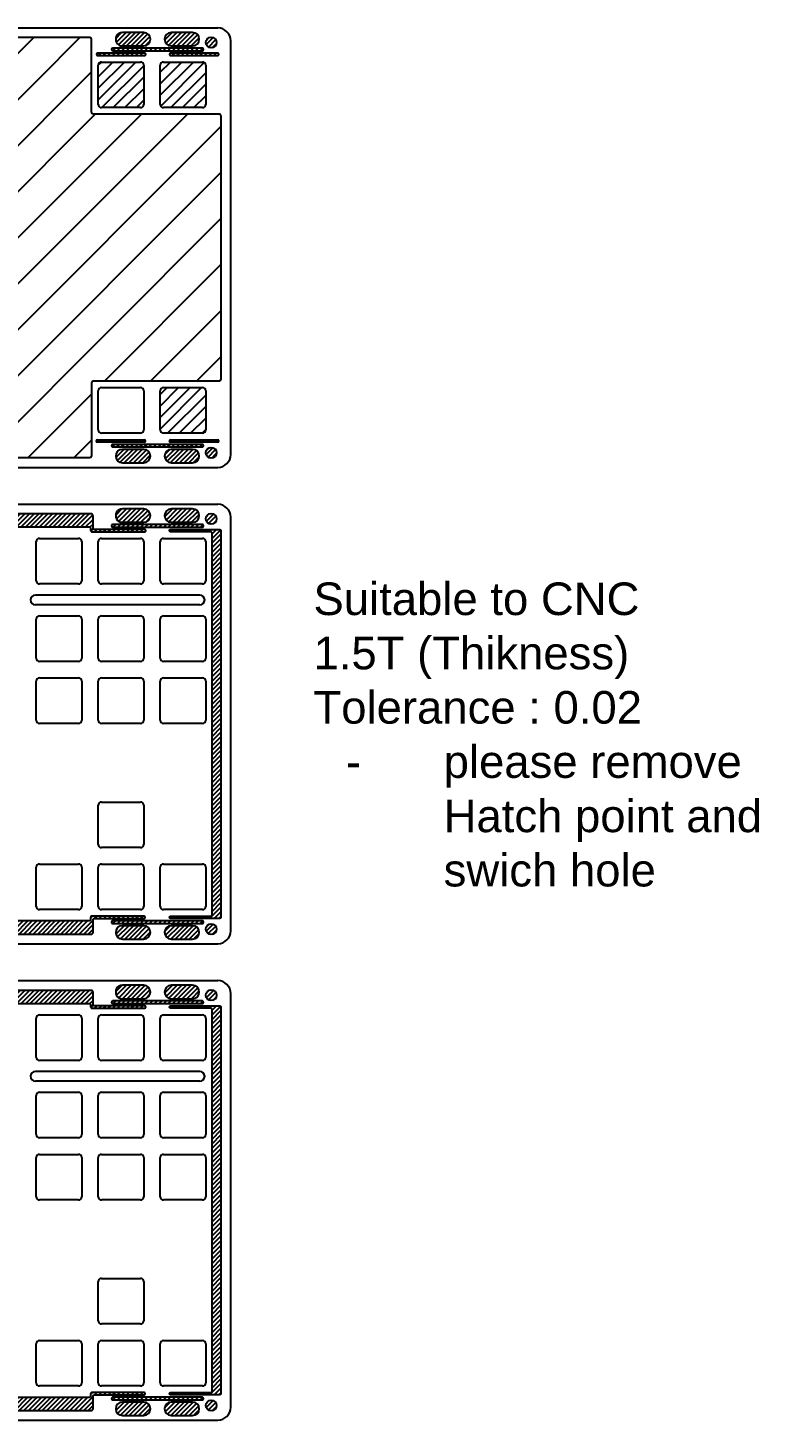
# Model space of a CAD drawing. Header units: inches. Extents: x 2 to 522, y 2 to 437.
# Drawn here: x 297.6 to 522.3, y 2.1 to 429.7 of the extents above; entities that cross this region are included whole.
import ezdxf

# ---------------------------------------------------------------- set-up
doc = ezdxf.new("R2010")
doc.units = ezdxf.units.IN
doc.header["$MEASUREMENT"] = 0
doc.linetypes.add('solid', pattern=[0])
doc.layers.add('hatch', color=7, linetype='Continuous')
doc.layers.add('last', color=3, linetype='Continuous')
doc.styles.get("Standard").update_dxf_attribs({"font": 'Arial.ttf'})
pattern_1 = [(45, (7e-13, 146.3113), (-0.7071068, 0.7071068), [])]

msp = doc.modelspace()

# ---------------------------------------------------------------- hatches: boundary and pattern name
at = {"layer": 'hatch'}
h = msp.add_hatch(dxfattribs=at)
h.set_pattern_fill('ANSI31', color=256, scale=8)
h.paths.add_polyline_path([(333.27, 428.25), (326.67, 428.25, 1), (326.67, 424.15), (333.27, 424.15, 1)])
h = msp.add_hatch(dxfattribs=at)
h.set_pattern_fill('ANSI31', color=256, scale=8)
h.paths.add_polyline_path([(348.27, 428.25), (341.67, 428.25, 1), (341.67, 424.15), (348.27, 424.15, 1)])
h = msp.add_hatch(dxfattribs=at)
h.set_pattern_fill('ANSI31', color=256, scale=80)
h.paths.add_polyline_path([(356.97, 402.71, 0.414214), (356.47, 403.21), (317.73, 403.21, -0.413797), (317.23, 403.71), (317.21, 426.2, 0.413905), (316.71, 426.7), (184.67, 426.7, 0.414214), (184.17, 426.2), (184.17, 422.5, -0.414214), (183.67, 422), (178.27, 422, -0.414214), (177.77, 422.5), (177.77, 426.2, 0.414214), (177.27, 426.7), (64.27, 426.7, 0.414214), (63.77, 426.2), (63.77, 403.71, -0.414214), (63.27, 403.21), (5.47, 403.21, 0.414214), (4.97, 402.71), (4.97, 321.7, 0.414214), (5.47, 321.2), (53.75, 321.2, -0.414214), (54.25, 320.7), (54.25, 298.2, 0.414214), (54.75, 297.7), (177.27, 297.7, 0.414214), (177.77, 298.2), (177.77, 301.9, -0.414214), (178.27, 302.4), (183.67, 302.4, -0.414214), (184.17, 301.9), (184.17, 298.2, 0.414214), (184.67, 297.7), (316.68, 297.7, 0.413497), (317.18, 298.2), (317.23, 320.7, -0.414214), (317.73, 321.2), (356.47, 321.2, 0.414214), (356.97, 321.7)])
h = msp.add_hatch(dxfattribs=at)
h.set_pattern_fill('ANSI31', color=256, scale=8)
h.paths.add_polyline_path([(351.27, 423.44), (323.67, 423.44, 0.949744), (323.71, 422.69), (351.27, 422.69, 1)])
h = msp.add_hatch(dxfattribs=at)
h.set_pattern_fill('ANSI31', color=256, scale=8)
h.paths.add_polyline_path([(355.62, 425.2, 1), (352.32, 425.2, 1)])
h = msp.add_hatch(dxfattribs=at)
h.set_pattern_fill('ANSI31', color=256, scale=20)
h.paths.add_polyline_path([(333.23, 418.21, 0.414214), (332.23, 419.21), (320.23, 419.21, 0.414214), (319.23, 418.21), (319.23, 406.21, 0.414214), (320.23, 405.21), (332.23, 405.21, 0.414214), (333.23, 406.21)])
h.paths.add_polyline_path([(352.28, 418.21, 0.414214), (351.28, 419.21), (339.28, 419.21, 0.414214), (338.28, 418.21), (338.28, 406.21, 0.414214), (339.28, 405.21), (351.28, 405.21, 0.414214), (352.28, 406.21)])
h.paths.add_polyline_path([(352.28, 318.2, 0.414214), (351.28, 319.2), (339.28, 319.2, 0.414214), (338.28, 318.2), (338.28, 306.2, 0.414214), (339.28, 305.2), (351.28, 305.2, 0.414214), (352.28, 306.2)])
h.paths.add_polyline_path([(9.85, 318.25, 0.414214), (8.85, 319.25), (7.85, 319.25, 0.414214), (6.85, 318.25), (6.85, 306.21, 0.414214), (7.85, 305.21), (8.85, 305.21, 0.414214), (9.85, 306.21)])
h.paths.add_polyline_path([(28.44, 318.2, 0.414214), (27.44, 319.2), (13.06, 319.2, 0.414214), (12.06, 318.2), (12.06, 306.2, 0.414214), (13.06, 305.2), (27.44, 305.2, 0.414214), (28.44, 306.2)])
h.paths.add_polyline_path([(33.66, 318.25, 0.414214), (32.66, 319.25), (31.66, 319.25, 0.414214), (30.66, 318.25), (30.66, 306.21, 0.414214), (31.66, 305.21), (32.66, 305.21, 0.414214), (33.66, 306.21)])
h.paths.add_polyline_path([(52.25, 318.2, 0.414214), (51.25, 319.2), (36.87, 319.2, 0.414214), (35.87, 318.2), (35.87, 306.2, 0.414214), (36.87, 305.2), (51.25, 305.2, 0.414214), (52.25, 306.2)])
h.paths.add_polyline_path([(23.67, 418.21, 0.414214), (22.67, 419.21), (10.67, 419.21, 0.414214), (9.67, 418.21), (9.67, 406.21, 0.414214), (10.67, 405.21), (22.67, 405.21, 0.414214), (23.67, 406.21)])
h.paths.add_polyline_path([(40.98, 418.91, 0.414214), (39.98, 419.91), (31.46, 419.91, 0.414214), (30.46, 418.91), (30.46, 405.51, 0.414214), (31.46, 404.51), (39.98, 404.51, 0.414214), (40.98, 405.51)])
h.paths.add_polyline_path([(61.77, 418.21, 0.414214), (60.77, 419.21), (48.77, 419.21, 0.414214), (47.77, 418.21), (47.77, 406.21, 0.414214), (48.77, 405.21), (60.77, 405.21, 0.414214), (61.77, 406.21)])
h = msp.add_hatch(dxfattribs=at)
h.set_pattern_fill('ANSI31', color=256, scale=8)
h.paths.add_polyline_path([(333.47, 421.96), (319.05, 421.96, 1), (319.05, 421.21), (333.47, 421.21, 1)])
h = msp.add_hatch(dxfattribs=at)
h.set_pattern_fill('ANSI31', color=256, scale=8)
h.paths.add_polyline_path([(355.94, 421.96), (341.51, 421.96, 1), (341.51, 421.21), (355.94, 421.21, 1)])
h = msp.add_hatch(dxfattribs=at)
h.set_pattern_fill('ANSI31', color=256, scale=8)
h.paths.add_polyline_path([(333.44, 303.2), (319.01, 303.2, 1), (319.01, 302.45), (333.44, 302.45, 1)])
h = msp.add_hatch(dxfattribs=at)
h.set_pattern_fill('ANSI31', color=256, scale=8)
h.paths.add_polyline_path([(351.27, 301.72), (323.71, 301.72, 1.052915), (323.67, 300.97), (351.27, 300.97, 1)])
h = msp.add_hatch(dxfattribs=at)
h.set_pattern_fill('ANSI31', color=256, scale=8)
h.paths.add_polyline_path([(333.27, 300.25), (326.67, 300.25, 1), (326.67, 296.15), (333.27, 296.15, 1)])
h = msp.add_hatch(dxfattribs=at)
h.set_pattern_fill('ANSI31', color=256, scale=8)
h.paths.add_polyline_path([(341.67, 300.25, 1), (341.67, 296.15), (348.27, 296.15, 1), (348.27, 300.25), (348.27, 300.25, -1), (348.27, 296.15), (348.27, 296.15, 1), (348.27, 300.25)])
h = msp.add_hatch(dxfattribs=at)
h.set_pattern_fill('ANSI31', color=256, scale=8)
h.paths.add_polyline_path([(355.9, 303.2), (341.47, 303.2, 1), (341.47, 302.45), (355.9, 302.45, 1)])
h = msp.add_hatch(dxfattribs=at)
h.set_pattern_fill('ANSI31', color=256, scale=8)
h.paths.add_polyline_path([(352.32, 299.2, 1), (355.62, 299.2, 1)])
h = msp.add_hatch(dxfattribs=at)
h.set_pattern_fill('ANSI31', color=256, scale=8)
h.set_pattern_definition(pattern_1)
h.paths.add_polyline_path([(317.67, 279.89, 0.414214), (317.17, 280.39), (184.67, 280.39, 0.414214), (184.17, 279.89), (184.17, 276.9, 0.414214), (184.67, 276.4), (316.55, 276.4, -0.414214), (316.92, 276.02), (316.92, 275.27, 0.414214), (317.3, 274.9), (333.47, 274.9, 1), (333.47, 275.65), (318.05, 275.65, -0.414214), (317.67, 276.02)])
h.paths.add_polyline_path([(351.27, 277.13), (323.67, 277.13, 0.949744), (323.71, 276.38), (351.27, 276.38, 1)])
h.paths.add_polyline_path([(333.27, 281.94), (326.67, 281.94, 1), (326.67, 277.84), (333.27, 277.84, 1)])
h.paths.add_polyline_path([(348.27, 281.94), (341.67, 281.94, 1), (341.67, 277.84), (348.27, 277.84, 1)])
h.paths.add_polyline_path([(352.32, 278.89, 1), (355.62, 278.89, 1)])
h.paths.add_polyline_path([(356.97, 275.15, 0.414214), (356.47, 275.65), (341.47, 275.65, 1), (341.47, 274.9), (353.78, 274.9, -0.414214), (354.28, 274.4), (354.28, 157.39, -0.414214), (353.78, 156.89), (341.47, 156.89, 1), (341.47, 156.14), (356.47, 156.14, 0.414214), (356.97, 156.64)])
h.paths.add_polyline_path([(351.27, 155.41), (323.71, 155.41, 1.052915), (323.67, 154.66), (351.27, 154.66, 1)])
h.paths.add_polyline_path([(341.67, 153.94, 1), (341.67, 149.84), (348.27, 149.84, 1), (348.27, 153.94), (348.27, 153.94, -1), (348.27, 149.84), (348.27, 149.84, 1), (348.27, 153.94)])
h.paths.add_polyline_path([(333.34, 156.89), (317.3, 156.89, 0.414214), (316.92, 156.51), (316.92, 155.76, -0.414214), (316.55, 155.39), (184.67, 155.39, 0.414214), (184.17, 154.89), (184.17, 151.89, 0.414214), (184.67, 151.39), (317.17, 151.39, 0.414214), (317.67, 151.89), (317.67, 155.76, -0.414214), (318.05, 156.14), (333.34, 156.14, 1)])
h.paths.add_polyline_path([(352.32, 152.89, 1), (355.62, 152.89, 1)])
h.paths.add_polyline_path([(186.67, 150.27), (175.27, 150.27, 1), (175.27, 149.52), (186.67, 149.52, 1)])
h.paths.add_polyline_path([(179.32, 152.89, 1), (182.62, 152.89, 1)])
h.paths.add_polyline_path([(177.77, 154.89, 0.414214), (177.27, 155.39), (160.02, 155.39, -0.414214), (159.02, 156.39), (159.02, 173.89, 0.414214), (158.02, 174.89), (130.11, 174.89, 0.414214), (129.11, 173.89), (129.11, 156.39, -0.414214), (128.11, 155.39), (45.4, 155.39, -0.414214), (45.02, 155.76), (45.02, 156.51, 0.414214), (44.65, 156.89), (28.47, 156.89, 1), (28.47, 156.14), (43.9, 156.14, -0.414214), (44.27, 155.76), (44.27, 151.89, 0.414214), (44.77, 151.39), (177.27, 151.39, 0.414214), (177.77, 151.89)])
h.paths.add_polyline_path([(38.27, 155.41), (10.67, 155.41, 1), (10.67, 154.66), (38.27, 154.66, 1)])
h.paths.add_polyline_path([(6.32, 152.89, 1), (9.62, 152.89, 1)])
h.paths.add_polyline_path([(13.72, 149.84, -1), (13.72, 153.94), (20.22, 153.94, -1), (20.22, 149.84)])
h.paths.add_polyline_path([(28.72, 149.84, -1), (28.72, 153.94), (35.22, 153.94, -1), (35.22, 149.84)])
h.paths.add_polyline_path([(20.47, 156.89), (8.17, 156.89, -0.414214), (7.67, 157.39), (7.67, 274.4, -0.414213), (8.17, 274.9), (20.47, 274.9, 0.999999), (20.47, 275.65), (5.47, 275.65, 0.414214), (4.97, 275.15), (4.97, 156.64, 0.414214), (5.47, 156.14), (20.47, 156.14, 1)])
h.paths.add_polyline_path([(9.62, 278.89, 1), (6.32, 278.89, 1)])
h.paths.add_polyline_path([(20.22, 281.94), (13.72, 281.94, 1), (13.72, 277.84), (20.22, 277.84, 1)])
h.paths.add_polyline_path([(38.27, 277.13), (10.67, 277.13, 1), (10.67, 276.38), (38.27, 276.38, 1)])
h.paths.add_polyline_path([(35.22, 281.94), (28.72, 281.94, 1), (28.72, 277.84), (35.22, 277.84, 1)])
h.paths.add_polyline_path([(177.77, 279.89, 0.414214), (177.27, 280.39), (44.77, 280.39, 0.414214), (44.27, 279.89), (44.27, 276.02, -0.414214), (43.9, 275.65), (28.47, 275.65, 1), (28.47, 274.9), (44.65, 274.9, 0.414214), (45.02, 275.27), (45.02, 276.02, -0.414214), (45.4, 276.4), (177.27, 276.4, 0.414214), (177.77, 276.9)])
h.paths.add_polyline_path([(186.67, 282.27), (175.27, 282.27, 1), (175.27, 281.52), (186.67, 281.52, 1)])
h.paths.add_polyline_path([(179.32, 278.89, 1), (182.62, 278.89, 1)])
h.paths.add_polyline_path([(186.67, 275.02), (175.27, 275.02, 1), (175.27, 274.27), (186.67, 274.27, 1)])
h = msp.add_hatch(dxfattribs=at)
h.set_pattern_fill('ANSI31', color=256, scale=8)
h.set_pattern_definition(pattern_1)
h.paths.add_polyline_path([(333.27, 153.94), (326.67, 153.94, 1), (326.67, 149.84), (333.27, 149.84, 1)])
h = msp.add_hatch(dxfattribs=at)
h.set_pattern_fill('ANSI31', color=256, scale=8)
h.paths.add_polyline_path([(317.67, 133.58, 0.414214), (317.17, 134.08), (184.67, 134.08, 0.414214), (184.17, 133.58), (184.17, 130.59, 0.414214), (184.67, 130.09), (316.55, 130.09, -0.414214), (316.92, 129.71), (316.92, 128.96, 0.414214), (317.3, 128.59), (333.47, 128.59, 1), (333.47, 129.34), (318.05, 129.34, -0.414214), (317.67, 129.71)])
h.paths.add_polyline_path([(351.27, 130.82), (323.67, 130.82, 0.949744), (323.71, 130.07), (351.27, 130.07, 1)])
h.paths.add_polyline_path([(333.27, 135.63), (326.67, 135.63, 1), (326.67, 131.53), (333.27, 131.53, 1)])
h.paths.add_polyline_path([(348.27, 135.63), (341.67, 135.63, 1), (341.67, 131.53), (348.27, 131.53, 1)])
h.paths.add_polyline_path([(352.32, 132.58, 1), (355.62, 132.58, 1)])
h.paths.add_polyline_path([(356.97, 128.84, 0.414214), (356.47, 129.34), (341.47, 129.34, 1), (341.47, 128.59), (353.78, 128.59, -0.414214), (354.28, 128.09), (354.28, 11.07, -0.414214), (353.78, 10.57), (341.47, 10.57, 1), (341.47, 9.82), (356.47, 9.82, 0.414214), (356.97, 10.32)])
h.paths.add_polyline_path([(351.27, 9.09), (323.71, 9.09, 1.052915), (323.67, 8.35), (351.27, 8.34, 1)])
h.paths.add_polyline_path([(341.67, 7.63, 1), (341.67, 3.53), (348.27, 3.53, 1), (348.27, 7.63), (348.27, 7.63, -1), (348.27, 3.53), (348.27, 3.53, 1), (348.27, 7.63)])
h.paths.add_polyline_path([(333.34, 10.57), (317.3, 10.57, 0.414214), (316.92, 10.2), (316.92, 9.45, -0.414214), (316.55, 9.07), (184.67, 9.07, 0.414214), (184.17, 8.57), (184.17, 5.58, 0.414214), (184.67, 5.08), (317.17, 5.08, 0.414214), (317.67, 5.58), (317.67, 9.45, -0.414214), (318.05, 9.82), (333.34, 9.82, 1)])
h.paths.add_polyline_path([(352.32, 6.58, 1), (355.62, 6.58, 1)])
h.paths.add_polyline_path([(186.67, 3.96), (175.27, 3.96, 1), (175.27, 3.21), (186.67, 3.21, 1)])
h.paths.add_polyline_path([(179.32, 6.58, 1), (182.62, 6.58, 1)])
h.paths.add_polyline_path([(177.77, 8.57, 0.414214), (177.27, 9.07), (160.02, 9.07, -0.414214), (159.02, 10.07), (159.02, 27.57, 0.414214), (158.02, 28.57), (130.11, 28.57, 0.414214), (129.11, 27.57), (129.11, 10.07, -0.414214), (128.11, 9.07), (45.4, 9.07, -0.414214), (45.02, 9.45), (45.02, 10.2, 0.414214), (44.65, 10.57), (28.47, 10.57, 1), (28.47, 9.82), (43.9, 9.82, -0.414214), (44.27, 9.45), (44.27, 5.58, 0.414214), (44.77, 5.08), (177.27, 5.08, 0.414214), (177.77, 5.58)])
h.paths.add_polyline_path([(38.27, 9.09), (10.67, 9.09, 1), (10.67, 8.34), (38.27, 8.34, 1)])
h.paths.add_polyline_path([(6.32, 6.58, 1), (9.62, 6.58, 1)])
h.paths.add_polyline_path([(13.72, 3.53, -1), (13.72, 7.63), (20.22, 7.63, -1), (20.22, 3.53)])
h.paths.add_polyline_path([(28.72, 3.53, -1), (28.72, 7.63), (35.22, 7.63, -1), (35.22, 3.53)])
h.paths.add_polyline_path([(20.47, 10.57), (8.17, 10.57, -0.414214), (7.67, 11.07), (7.67, 128.09, -0.414213), (8.17, 128.59), (20.47, 128.59, 0.999999), (20.47, 129.34), (5.47, 129.34, 0.414214), (4.97, 128.84), (4.97, 10.32, 0.414214), (5.47, 9.82), (20.47, 9.82, 1)])
h.paths.add_polyline_path([(9.62, 132.58, 1), (6.32, 132.58, 1)])
h.paths.add_polyline_path([(20.22, 135.63), (13.72, 135.63, 1), (13.72, 131.53), (20.22, 131.53, 1)])
h.paths.add_polyline_path([(38.27, 130.82), (10.67, 130.82, 1), (10.67, 130.07), (38.27, 130.07, 1)])
h.paths.add_polyline_path([(35.22, 135.63), (28.72, 135.63, 1), (28.72, 131.53), (35.22, 131.53, 1)])
h.paths.add_polyline_path([(177.77, 133.58, 0.414214), (177.27, 134.08), (44.77, 134.08, 0.414214), (44.27, 133.58), (44.27, 129.71, -0.414214), (43.9, 129.34), (28.47, 129.34, 1), (28.47, 128.59), (44.65, 128.59, 0.414214), (45.02, 128.96), (45.02, 129.71, -0.414214), (45.4, 130.09), (177.27, 130.09, 0.414214), (177.77, 130.59)])
h.paths.add_polyline_path([(186.67, 135.96), (175.27, 135.96, 1), (175.27, 135.21), (186.67, 135.21, 1)])
h.paths.add_polyline_path([(179.32, 132.58, 1), (182.62, 132.58, 1)])
h.paths.add_polyline_path([(186.67, 128.71), (175.27, 128.71, 1), (175.27, 127.96), (186.67, 127.96, 1)])
h = msp.add_hatch(dxfattribs=at)
h.set_pattern_fill('ANSI31', color=256, scale=8)
h.paths.add_polyline_path([(333.27, 7.63), (326.67, 7.63, 1), (326.67, 3.53), (333.27, 3.53, 1)])

# ---------------------------------------------------------------- linework, layer by layer
at = {"layer": 'last', "color": 3, "linetype": 'solid'}
for p, q in [((5.97, 429.7), (355.97, 429.7)), ((333.27, 428.25), (326.67, 428.25)), ((348.27, 428.25), (341.67, 428.25)), ((326.67, 424.15), (333.27, 424.15)), ((341.67, 424.15), (348.27, 424.15)), ((359.97, 298.7), (359.97, 425.7)), ((320.23, 419.21), (332.23, 419.21)), ((339.28, 419.21), (351.28, 419.21)), ((319.23, 406.21), (319.23, 418.21)), ((333.23, 418.21), (333.23, 406.21)), ((338.28, 406.21), (338.28, 418.21)), ((352.28, 418.21), (352.28, 406.21)), ((332.23, 405.21), (320.23, 405.21)), ((351.28, 405.21), (339.28, 405.21)), ((319.23, 306.2), (319.23, 318.2)), ((320.23, 319.2), (332.23, 319.2)), ((333.23, 318.2), (333.23, 306.2)), ((338.28, 306.2), (338.28, 318.2)), ((339.28, 319.2), (351.28, 319.2)), ((332.23, 305.2), (320.23, 305.2)), ((351.28, 305.2), (339.28, 305.2)), ((348.27, 300.25), (341.67, 300.25)), ((341.67, 296.15), (348.27, 296.15)), ((5.97, 294.7), (355.97, 294.7)), ((5.97, 283.39), (355.97, 283.39)), ((359.97, 152.39), (359.97, 279.39)), ((300.18, 259.9), (300.18, 271.9)), ((301.18, 272.9), (313.18, 272.9)), ((314.18, 271.9), (314.18, 259.9)), ((319.23, 259.9), (319.23, 271.9)), ((320.23, 272.9), (332.23, 272.9)), ((333.23, 271.9), (333.23, 259.9)), ((338.28, 259.9), (338.28, 271.9)), ((339.28, 272.9), (351.28, 272.9)), ((352.28, 271.9), (352.28, 259.9)), ((313.18, 258.9), (301.18, 258.9)), ((332.23, 258.9), (320.23, 258.9)), ((351.28, 258.9), (339.28, 258.9)), ((350.47, 255.49), (299.97, 255.49)), ((350.47, 252.49), (299.97, 252.49)), ((300.18, 236.09), (300.18, 248.09)), ((301.18, 249.09), (313.18, 249.09)), ((314.18, 248.09), (314.18, 236.09)), ((319.23, 236.09), (319.23, 248.09)), ((320.23, 249.09), (332.23, 249.09)), ((333.23, 248.09), (333.23, 236.09)), ((338.28, 236.09), (338.28, 248.09)), ((339.28, 249.09), (351.28, 249.09)), ((352.28, 248.09), (352.28, 236.09)), ((313.18, 235.09), (301.18, 235.09)), ((332.23, 235.09), (320.23, 235.09)), ((351.28, 235.09), (339.28, 235.09)), ((300.18, 217.03), (300.18, 229.03)), ((301.18, 230.03), (313.18, 230.03)), ((314.18, 229.03), (314.18, 217.03)), ((319.23, 217.04), (319.23, 229.04)), ((320.23, 230.04), (332.23, 230.04)), ((333.23, 229.04), (333.23, 217.04)), ((338.28, 217.04), (338.28, 229.04)), ((339.28, 230.04), (351.28, 230.04)), ((352.28, 229.04), (352.28, 217.04)), ((313.18, 216.03), (301.18, 216.03)), ((332.23, 216.04), (320.23, 216.04)), ((351.28, 216.04), (339.28, 216.04)), ((319.23, 178.93), (319.23, 190.93)), ((320.23, 191.93), (332.23, 191.93)), ((333.23, 190.93), (333.23, 178.93)), ((332.23, 177.93), (320.23, 177.93)), ((300.18, 159.89), (300.18, 171.89)), ((301.18, 172.89), (313.18, 172.89)), ((314.18, 171.89), (314.18, 159.89)), ((319.23, 159.89), (319.23, 171.89)), ((320.23, 172.89), (332.23, 172.89)), ((333.23, 171.89), (333.23, 159.89)), ((338.28, 159.89), (338.28, 171.89)), ((339.28, 172.89), (351.28, 172.89)), ((352.28, 171.89), (352.28, 159.89)), ((313.18, 158.89), (301.18, 158.89)), ((332.23, 158.89), (320.23, 158.89)), ((351.28, 158.89), (339.28, 158.89)), ((5.97, 148.39), (355.97, 148.39)), ((5.97, 137.08), (355.97, 137.08)), ((359.97, 6.08), (359.97, 133.08)), ((300.18, 113.59), (300.18, 125.59)), ((301.18, 126.59), (313.18, 126.59)), ((314.18, 125.59), (314.18, 113.59)), ((319.23, 113.59), (319.23, 125.59)), ((320.23, 126.59), (332.23, 126.59)), ((333.23, 125.59), (333.23, 113.59)), ((338.28, 113.59), (338.28, 125.59)), ((339.28, 126.59), (351.28, 126.59)), ((352.28, 125.59), (352.28, 113.59)), ((313.18, 112.59), (301.18, 112.59)), ((332.23, 112.59), (320.23, 112.59)), ((351.28, 112.59), (339.28, 112.59)), ((350.47, 109.18), (299.97, 109.18)), ((350.47, 106.18), (299.97, 106.18)), ((301.18, 102.77), (313.18, 102.77)), ((320.23, 102.77), (332.23, 102.77)), ((339.28, 102.77), (351.28, 102.77)), ((300.18, 89.77), (300.18, 101.77)), ((314.18, 101.77), (314.18, 89.77)), ((319.23, 89.77), (319.23, 101.77)), ((333.23, 101.77), (333.23, 89.77)), ((338.28, 89.77), (338.28, 101.77)), ((352.28, 101.77), (352.28, 89.77)), ((313.18, 88.77), (301.18, 88.77)), ((332.23, 88.77), (320.23, 88.77)), ((351.28, 88.77), (339.28, 88.77)), ((300.18, 70.72), (300.18, 82.72)), ((301.18, 83.72), (313.18, 83.72)), ((314.18, 82.72), (314.18, 70.72)), ((319.23, 70.72), (319.23, 82.72)), ((320.23, 83.72), (332.23, 83.72)), ((333.23, 82.72), (333.23, 70.72)), ((338.28, 70.72), (338.28, 82.72)), ((339.28, 83.72), (351.28, 83.72)), ((352.28, 82.72), (352.28, 70.72)), ((313.18, 69.72), (301.18, 69.72)), ((332.23, 69.72), (320.23, 69.72)), ((351.28, 69.72), (339.28, 69.72)), ((319.23, 32.62), (319.23, 44.62)), ((320.23, 45.62), (332.23, 45.62)), ((333.23, 44.62), (333.23, 32.62)), ((332.23, 31.62), (320.23, 31.62)), ((301.18, 26.57), (313.18, 26.57)), ((320.23, 26.57), (332.23, 26.57)), ((339.28, 26.57), (351.28, 26.57)), ((300.18, 13.57), (300.18, 25.57)), ((314.18, 25.57), (314.18, 13.57)), ((319.23, 13.57), (319.23, 25.57)), ((333.23, 25.57), (333.23, 13.57)), ((338.28, 13.57), (338.28, 25.57)), ((352.28, 25.57), (352.28, 13.57)), ((313.18, 12.57), (301.18, 12.57)), ((332.23, 12.57), (320.23, 12.57)), ((351.28, 12.57), (339.28, 12.57)), ((5.97, 2.08), (355.97, 2.08))]:
    msp.add_line(p, q, dxfattribs=at)
at = {"layer": 'last', "color": 3}
for p, q in [((316.71, 426.7), (184.67, 426.7)), ((317.23, 403.71), (317.21, 426.2)), ((351.27, 423.44), (323.67, 423.44)), ((333.47, 421.96), (319.05, 421.96)), ((319.05, 421.21), (333.47, 421.21)), ((323.67, 422.69), (351.27, 422.69)), ((355.94, 421.96), (341.51, 421.96)), ((341.51, 421.21), (355.94, 421.21)), ((356.47, 403.21), (317.73, 403.21)), ((356.97, 402.71), (356.97, 321.7)), ((356.47, 321.2), (317.73, 321.2)), ((317.23, 320.7), (317.18, 298.2)), ((352.28, 318.2), (352.28, 306.2)), ((319.01, 303.2), (333.44, 303.2)), ((333.44, 302.45), (319.01, 302.45)), ((351.27, 301.72), (323.67, 301.72)), ((323.67, 300.97), (351.27, 300.97)), ((341.47, 303.2), (355.9, 303.2)), ((355.9, 302.45), (341.47, 302.45)), ((184.67, 297.7), (316.68, 297.7))]:
    msp.add_line(p, q, dxfattribs=at)
at = {"layer": 'last', "color": 3, "linetype": 'solid'}
for points in [[(326.67, 296.15), (333.27, 296.15, 1), (333.27, 300.25), (326.67, 300.25, 1)], [(333.27, 277.84, 1), (333.27, 281.94), (326.67, 281.94, 1.000001), (326.67, 277.84)], [(348.27, 277.84, 1), (348.27, 281.94), (341.67, 281.94, 1), (341.67, 277.84)], [(326.67, 153.94, 1), (326.67, 149.84), (333.27, 149.84, 1), (333.27, 153.94)], [(341.67, 153.94, 1), (341.67, 149.84), (348.27, 149.84, 1), (348.27, 153.94)], [(333.27, 131.53, 1), (333.27, 135.63), (326.67, 135.63, 1.000001), (326.67, 131.53)], [(348.27, 131.53, 1), (348.27, 135.63), (341.67, 135.63, 1), (341.67, 131.53)], [(326.67, 7.63, 1), (326.67, 3.53), (333.27, 3.53, 1), (333.27, 7.63)], [(341.67, 7.63, 1), (341.67, 3.53), (348.27, 3.53, 1), (348.27, 7.63)]]:
    msp.add_lwpolyline(points, format="xyb", close=True, dxfattribs=at)
at = {"layer": 'last', "color": 3}
for points in [[(317.3, 274.9), (333.47, 274.9, 1), (333.47, 275.65), (318.05, 275.65, -0.414214), (317.67, 276.02), (317.67, 279.89, 0.414214), (317.17, 280.39), (184.67, 280.39, 0.414214), (184.17, 279.89), (184.17, 276.9, 0.414214), (184.67, 276.4), (316.55, 276.4, -0.414214), (316.92, 276.02), (316.92, 275.27, 0.414214)], [(341.47, 275.65), (356.47, 275.65, -0.414214), (356.97, 275.15), (356.97, 156.64, -0.414214), (356.47, 156.14), (341.47, 156.14, -1), (341.47, 156.89), (353.78, 156.89, 0.414214), (354.28, 157.39), (354.28, 274.4, 0.414214), (353.78, 274.9), (341.47, 274.9, -1)], [(317.3, 128.59), (333.47, 128.59, 1), (333.47, 129.34), (318.05, 129.34, -0.414214), (317.67, 129.71), (317.67, 133.58, 0.414214), (317.17, 134.08), (184.67, 134.08, 0.414214), (184.17, 133.58), (184.17, 130.59, 0.414214), (184.67, 130.09), (316.55, 130.09, -0.414214), (316.92, 129.71), (316.92, 128.96, 0.414214)], [(341.47, 129.34), (356.47, 129.34, -0.414214), (356.97, 128.84), (356.97, 10.32, -0.414214), (356.47, 9.82), (341.47, 9.82, -1), (341.47, 10.57), (353.78, 10.57, 0.414214), (354.28, 11.07), (354.28, 128.09, 0.414214), (353.78, 128.59), (341.47, 128.59, -1)]]:
    msp.add_lwpolyline(points, format="xyb", close=True, dxfattribs=at)
for points in [[(323.67, 276.38), (351.27, 276.38, 1), (351.27, 277.13), (323.67, 277.13)], [(333.47, 156.89), (317.3, 156.89, 0.414214), (316.92, 156.51), (316.92, 155.76, -0.414214), (316.55, 155.39), (184.67, 155.39, 0.414214), (184.17, 154.89), (184.17, 151.89, 0.414214), (184.67, 151.39), (317.17, 151.39, 0.414214), (317.67, 151.89), (317.67, 155.76, -0.414214), (318.05, 156.14), (333.47, 156.14)], [(323.67, 154.66), (351.27, 154.66, 1), (351.27, 155.41), (323.67, 155.41)], [(323.67, 130.07), (351.27, 130.07, 1), (351.27, 130.82), (323.67, 130.82)], [(333.47, 10.57), (317.3, 10.57, 0.414214), (316.92, 10.2), (316.92, 9.45, -0.414214), (316.55, 9.07), (184.67, 9.07, 0.414214), (184.17, 8.57), (184.17, 5.58, 0.414214), (184.67, 5.08), (317.17, 5.08, 0.414214), (317.67, 5.58), (317.67, 9.45, -0.414214), (318.05, 9.82), (333.47, 9.82)], [(323.67, 8.34), (351.27, 8.34, 1), (351.27, 9.09), (323.67, 9.09)]]:
    msp.add_lwpolyline(points, format="xyb", dxfattribs=at)
at = {"layer": 'last', "color": 3, "linetype": 'solid'}
for centre in [(353.97, 425.2), (353.97, 299.2), (353.97, 278.89), (353.97, 152.89), (353.97, 132.58), (353.97, 6.58)]:
    msp.add_circle(centre, 1.65, dxfattribs=at)
for centre, radius, start, end in [((326.67, 426.2), 2.05, 89.9999, 270.0001), ((333.27, 426.2), 2.05, 270, 90), ((341.67, 426.2), 2.05, 89.9999, 269.9999), ((348.27, 426.2), 2.05, 270, 90), ((355.97, 425.7), 4, 0, 90), ((320.23, 418.21), 1, 90, 180), ((332.23, 418.21), 1, 0, 90), ((339.28, 418.21), 1, 90, 180), ((351.28, 418.21), 1, 0, 90), ((320.23, 406.21), 1, 180, 270), ((332.23, 406.21), 1, 270, 0), ((339.28, 406.21), 1, 180, 270), ((351.28, 406.21), 1, 270, 0), ((320.23, 318.2), 1, 90, 180), ((332.23, 318.2), 1, 0, 90), ((339.28, 318.2), 1, 90, 180), ((351.28, 318.2), 1, 0, 90), ((320.23, 306.2), 1, 180, 270), ((332.23, 306.2), 1, 270, 0), ((339.28, 306.2), 1, 180, 270), ((351.28, 306.2), 1, 270, 0), ((341.67, 298.2), 2.05, 89.9999, 269.9999), ((348.27, 298.2), 2.05, 270, 90), ((355.97, 298.7), 4, 270, 0), ((355.97, 279.39), 4, 0, 90), ((301.18, 271.9), 1, 90, 180), ((313.18, 271.9), 1, 0, 90), ((320.23, 271.9), 1, 90, 180), ((332.23, 271.9), 1, 0, 90), ((339.28, 271.9), 1, 90, 180), ((351.28, 271.9), 1, 0, 90), ((301.18, 259.9), 1, 180, 270), ((313.18, 259.9), 1, 270, 0), ((320.23, 259.9), 1, 180, 270), ((332.23, 259.9), 1, 270, 0), ((339.28, 259.9), 1, 180, 270), ((351.28, 259.9), 1, 270, 0), ((299.97, 253.99), 1.5, 90, 270), ((350.47, 253.99), 1.5, 270, 90), ((301.18, 248.09), 1, 90, 180), ((313.18, 248.09), 1, 0, 90), ((320.23, 248.09), 1, 90, 180), ((332.23, 248.09), 1, 0, 90), ((339.28, 248.09), 1, 90, 180), ((351.28, 248.09), 1, 0, 90), ((301.18, 236.09), 1, 180, 270), ((313.18, 236.09), 1, 270, 0), ((320.23, 236.09), 1, 180, 270), ((332.23, 236.09), 1, 270, 0), ((339.28, 236.09), 1, 180, 270), ((351.28, 236.09), 1, 270, 0), ((301.18, 229.03), 1, 90, 180), ((313.18, 229.03), 1, 0, 90), ((320.23, 229.04), 1, 90, 180), ((332.23, 229.04), 1, 0, 90), ((339.28, 229.04), 1, 90, 180), ((351.28, 229.04), 1, 360, 90), ((301.18, 217.03), 1, 180, 270), ((313.18, 217.03), 1, 270, 0), ((320.23, 217.04), 1, 180, 270), ((332.23, 217.04), 1, 270, 0), ((339.28, 217.04), 1, 180, 270), ((351.28, 217.04), 1, 270, 0), ((320.23, 190.93), 1, 90, 180), ((332.23, 190.93), 1, 0, 90), ((320.23, 178.93), 1, 180, 270), ((332.23, 178.93), 1, 270, 0), ((301.18, 171.89), 1, 90, 180), ((313.18, 171.89), 1, 0, 90), ((320.23, 171.89), 1, 90, 180), ((332.23, 171.89), 1, 0, 90), ((339.28, 171.89), 1, 90, 180), ((351.28, 171.89), 1, 0, 90), ((301.18, 159.89), 1, 180, 270), ((313.18, 159.89), 1, 270, 0), ((320.23, 159.89), 1, 180, 270), ((332.23, 159.89), 1, 270, 0), ((339.28, 159.89), 1, 180, 270), ((351.28, 159.89), 1, 270, 0), ((355.97, 152.39), 4, 270, 0), ((355.97, 133.08), 4, 0, 90), ((301.18, 125.59), 1, 90, 180), ((313.18, 125.59), 1, 0, 90), ((320.23, 125.59), 1, 90, 180), ((332.23, 125.59), 1, 0, 90), ((339.28, 125.59), 1, 90, 180), ((351.28, 125.59), 1, 0, 90), ((301.18, 113.59), 1, 180, 270), ((313.18, 113.59), 1, 270, 0), ((320.23, 113.59), 1, 180, 270), ((332.23, 113.59), 1, 270, 0), ((339.28, 113.59), 1, 180, 270), ((351.28, 113.59), 1, 270, 0), ((299.97, 107.68), 1.5, 90, 270), ((350.47, 107.68), 1.5, 270, 90), ((301.18, 101.77), 1, 90, 180), ((313.18, 101.77), 1, 0, 90), ((320.23, 101.77), 1, 90, 180), ((332.23, 101.77), 1, 0, 90), ((339.28, 101.77), 1, 90, 180), ((351.28, 101.77), 1, 0, 90), ((301.18, 89.77), 1, 180, 270), ((313.18, 89.77), 1, 270, 0), ((320.23, 89.77), 1, 180, 270), ((332.23, 89.77), 1, 270, 0), ((339.28, 89.77), 1, 180, 270), ((351.28, 89.77), 1, 270, 0), ((301.18, 82.72), 1, 90, 180), ((313.18, 82.72), 1, 0, 90), ((320.23, 82.72), 1, 90, 180), ((332.23, 82.72), 1, 0, 90), ((339.28, 82.72), 1, 90, 180), ((351.28, 82.72), 1, 360, 90), ((301.18, 70.72), 1, 180, 270), ((313.18, 70.72), 1, 270, 0), ((320.23, 70.72), 1, 180, 270), ((332.23, 70.72), 1, 270, 0), ((339.28, 70.72), 1, 180, 270), ((351.28, 70.72), 1, 270, 0), ((320.23, 44.62), 1, 90, 180), ((332.23, 44.62), 1, 0, 90), ((320.23, 32.62), 1, 180, 270), ((332.23, 32.62), 1, 270, 0), ((301.18, 25.57), 1, 90, 180), ((313.18, 25.57), 1, 0, 90), ((320.23, 25.57), 1, 90, 180), ((332.23, 25.57), 1, 0, 90), ((339.28, 25.57), 1, 90, 180), ((351.28, 25.57), 1, 0, 90), ((301.18, 13.57), 1, 180, 270), ((313.18, 13.57), 1, 270, 0), ((320.23, 13.57), 1, 180, 270), ((332.23, 13.57), 1, 270, 0), ((339.28, 13.57), 1, 180, 270), ((351.28, 13.57), 1, 270, 0), ((355.97, 6.08), 4, 270, 0)]:
    msp.add_arc(centre, radius, start, end, dxfattribs=at)
at = {"layer": 'last', "color": 3}
for centre, radius, start, end in [((316.71, 426.2), 0.5, 0.0603, 90), ((323.71, 423.07), 0.375, 90, 270), ((351.27, 423.06), 0.375, 270, 90), ((319.05, 421.58), 0.375, 90, 270), ((333.47, 421.58), 0.375, 270, 90), ((341.51, 421.58), 0.375, 90, 270), ((355.94, 421.58), 0.375, 270, 90), ((317.73, 403.71), 0.5, 180.0816, 270), ((356.47, 402.71), 0.5, 0, 90), ((317.73, 320.7), 0.5, 90, 180), ((356.47, 321.7), 0.5, 270, 0), ((319.01, 302.83), 0.375, 90, 270), ((323.67, 301.34), 0.375, 90, 270), ((333.44, 302.83), 0.375, 270, 90), ((341.47, 302.83), 0.375, 90, 270), ((351.27, 301.34), 0.375, 270, 90), ((355.9, 302.83), 0.375, 270, 90), ((316.68, 298.2), 0.5, 270, 359.8598), ((323.71, 276.75), 0.375, 90, 270), ((323.67, 155.03), 0.375, 90, 270), ((333.34, 156.51), 0.375, 270, 90), ((323.71, 130.44), 0.375, 90, 270), ((323.67, 8.72), 0.375, 90, 270), ((333.34, 10.2), 0.375, 270, 90)]:
    msp.add_arc(centre, radius, start, end, dxfattribs=at)

# ---------------------------------------------------------------- texts
at = {"insert": (385.39, 259.35), "char_height": 10, "attachment_point": 1}
msp.add_mtext_dynamic_manual_height_columns('Suitable to CNC\\P1.5T (Thikness)\\PTolerance : 0.02\\P\\pxi-3,l4,t4;-^Iplease remove Hatch point and swich hole', width=147.8345, gutter_width=1, heights=[0], dxfattribs=at)

doc.saveas('drawing.dxf')
